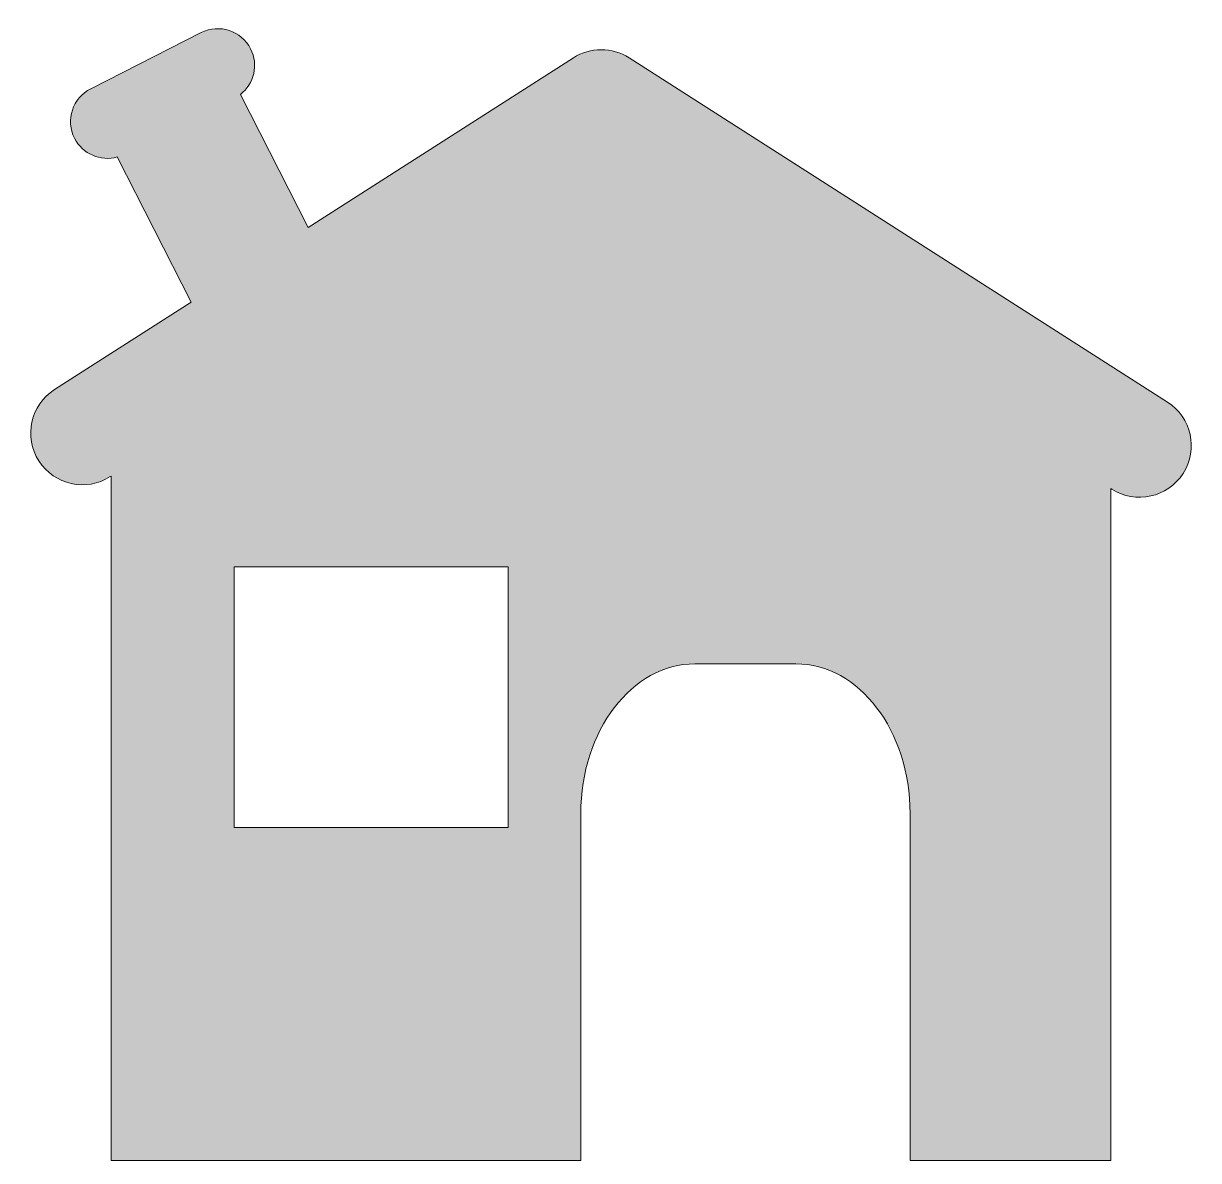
# Model space of a CAD drawing. Header units: inches. Extents: x -1 to 102, y 0 to 100.
import ezdxf

# ---------------------------------------------------------------- set-up
doc = ezdxf.new("R2010")
doc.units = ezdxf.units.IN
doc.header["$MEASUREMENT"] = 0
doc.layers.add('Layer 1', color=7, linetype='Continuous')

msp = doc.modelspace()

# ---------------------------------------------------------------- hatches: boundary and pattern name
at = {"layer": 'Layer 1', "true_color": 0xf05a28}
h = msp.add_hatch(color=20, dxfattribs=at)
h.dxf.hatch_style = 2
edge = h.paths.add_edge_path()
edge.add_spline(control_points=[(99.51, 66.42), (99.51, 66.42), (52.38, 96.57), (52.38, 96.57), (50.9, 97.51), (48.99, 97.51), (47.51, 96.57), (47.51, 96.57), (24.28, 81.71), (24.28, 81.71), (24.28, 81.71), (18.37, 93.36), (18.37, 93.36), (19.55, 94.29), (19.96, 95.96), (19.25, 97.35), (18.45, 98.94), (16.51, 99.57), (14.92, 98.77), (14.92, 98.77), (5.25, 93.86), (5.25, 93.86), (3.66, 93.05), (3.03, 91.11), (3.83, 89.53), (4.54, 88.13), (6.13, 87.47), (7.58, 87.88), (7.58, 87.88), (14.04, 75.16), (14.04, 75.16), (14.04, 75.16), (2.08, 67.51), (2.08, 67.51), (-0.02, 66.16), (-0.63, 63.37), (0.71, 61.26), (2.06, 59.16), (4.85, 58.54), (6.96, 59.89), (6.96, 59.89), (6.96, 59.89), (6.96, 59.89), (6.96, 59.89), (7.04, 59.94), (7.04, 59.94), (7.04, 59.94), (7.04, 0), (7.04, 0), (7.04, 0), (48.16, 0), (48.16, 0), (48.16, 0), (48.16, 30.4), (48.16, 30.4), (48.16, 37.63), (52.63, 43.49), (58.15, 43.49), (58.15, 43.49), (66.99, 43.49), (66.99, 43.49), (72.51, 43.49), (76.98, 37.63), (76.98, 30.4), (76.98, 30.4), (76.98, 0), (76.98, 0), (76.98, 0), (94.56, 0), (94.56, 0), (94.56, 0), (94.56, 58.85), (94.56, 58.85), (94.56, 58.85), (94.64, 58.8), (94.64, 58.8), (96.75, 57.46), (99.54, 58.07), (100.89, 60.17), (102.23, 62.28), (101.62, 65.07), (99.51, 66.42)], knot_values=[0, 0, 0, 0, 1, 1, 1, 2, 2, 2, 3, 3, 3, 4, 4, 4, 5, 5, 5, 6, 6, 6, 7, 7, 7, 8, 8, 8, 9, 9, 9, 10, 10, 10, 11, 11, 11, 12, 12, 12, 13, 13, 13, 14, 14, 14, 15, 15, 15, 16, 16, 16, 17, 17, 17, 18, 18, 18, 19, 19, 19, 20, 20, 20, 21, 21, 21, 22, 22, 22, 23, 23, 23, 24, 24, 24, 25, 25, 25, 26, 26, 26, 27, 27, 27, 27], degree=3, periodic=1)
h.paths.add_polyline_path([(41.81, 29.16), (17.81, 29.16), (17.81, 52), (41.81, 52)])

# ---------------------------------------------------------------- linework, layer by layer
at = {"layer": 'Layer 1', "lineweight": 0}
msp.add_lwpolyline([(41.81, 29.16), (17.81, 29.16), (17.81, 52), (41.81, 52), (41.81, 29.16)], dxfattribs=at)
msp.add_open_spline([(99.51, 66.42), (99.51, 66.42), (52.38, 96.57), (52.38, 96.57), (50.9, 97.51), (48.99, 97.51), (47.51, 96.57), (47.51, 96.57), (24.28, 81.71), (24.28, 81.71), (24.28, 81.71), (18.37, 93.36), (18.37, 93.36), (19.55, 94.29), (19.96, 95.96), (19.25, 97.35), (18.45, 98.94), (16.51, 99.57), (14.92, 98.77), (14.92, 98.77), (5.25, 93.86), (5.25, 93.86), (3.66, 93.05), (3.03, 91.11), (3.83, 89.53), (4.54, 88.13), (6.13, 87.47), (7.58, 87.88), (7.58, 87.88), (14.04, 75.16), (14.04, 75.16), (14.04, 75.16), (2.08, 67.51), (2.08, 67.51), (-0.02, 66.16), (-0.63, 63.37), (0.71, 61.26), (2.06, 59.16), (4.85, 58.54), (6.96, 59.89), (6.96, 59.89), (6.96, 59.89), (6.96, 59.89), (6.96, 59.89), (7.04, 59.94), (7.04, 59.94), (7.04, 59.94), (7.04, 0), (7.04, 0), (7.04, 0), (48.16, 0), (48.16, 0), (48.16, 0), (48.16, 30.4), (48.16, 30.4), (48.16, 37.63), (52.63, 43.49), (58.15, 43.49), (58.15, 43.49), (66.99, 43.49), (66.99, 43.49), (72.51, 43.49), (76.98, 37.63), (76.98, 30.4), (76.98, 30.4), (76.98, 0), (76.98, 0), (76.98, 0), (94.56, 0), (94.56, 0), (94.56, 0), (94.56, 58.85), (94.56, 58.85), (94.56, 58.85), (94.64, 58.8), (94.64, 58.8), (96.75, 57.46), (99.54, 58.07), (100.89, 60.17), (102.23, 62.28), (101.62, 65.07), (99.51, 66.42)], degree=3, knots=[0, 0, 0, 0, 1, 1, 1, 2, 2, 2, 3, 3, 3, 4, 4, 4, 5, 5, 5, 6, 6, 6, 7, 7, 7, 8, 8, 8, 9, 9, 9, 10, 10, 10, 11, 11, 11, 12, 12, 12, 13, 13, 13, 14, 14, 14, 15, 15, 15, 16, 16, 16, 17, 17, 17, 18, 18, 18, 19, 19, 19, 20, 20, 20, 21, 21, 21, 22, 22, 22, 23, 23, 23, 24, 24, 24, 25, 25, 25, 26, 26, 26, 27, 27, 27, 27], dxfattribs=at)

doc.saveas('drawing.dxf')
